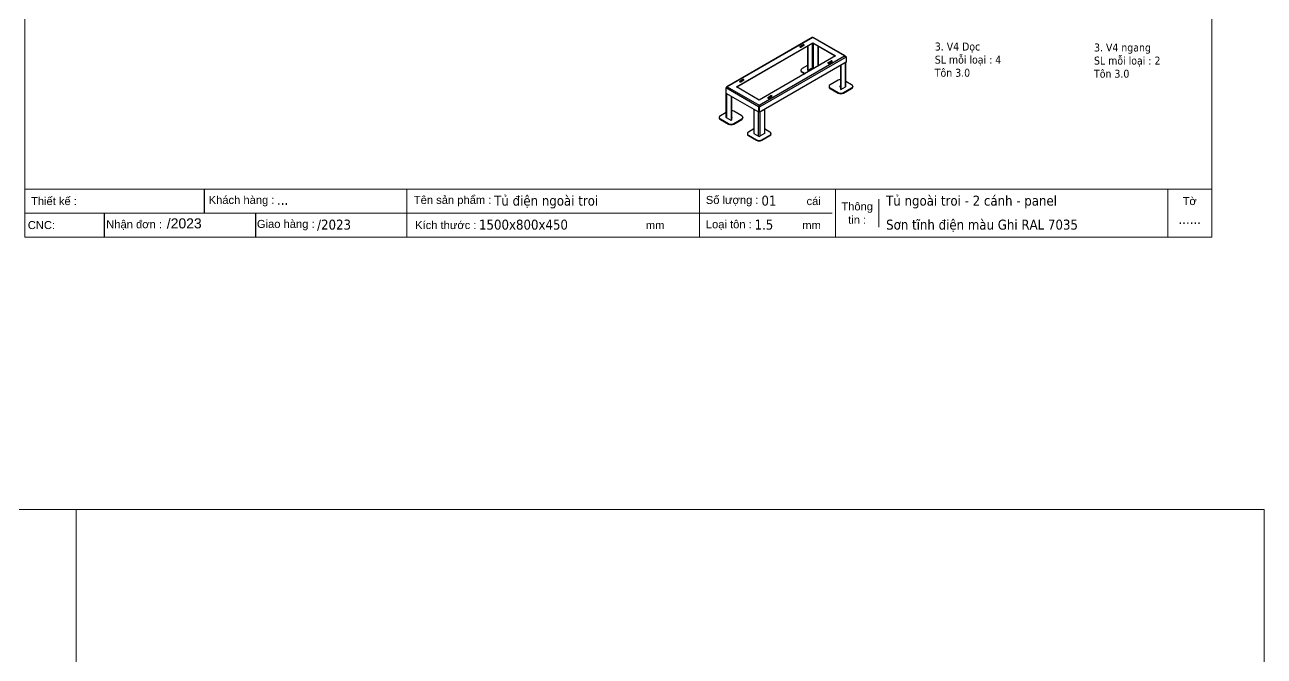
# Model space of a CAD drawing. Header units: inches. Extents: x 21 to 136330, y 8 to 58290.
# Drawn here: x 14211 to 20756, y 23563 to 26894 of the extents above; entities that cross this region are included whole.
import ezdxf
from ezdxf.enums import TextEntityAlignment as Align

# ---------------------------------------------------------------- set-up
doc = ezdxf.new("R2010")
doc.units = ezdxf.units.IN
doc.header["$MEASUREMENT"] = 0
doc.layers.add('0 KHUNG KT01', color=7, linetype='Continuous')
doc.layers.add('@.0.DM. NÉT CHÍNH', color=7, linetype='Continuous')
doc.layers.add('0 TĂNG CỨNG', color=7, linetype='Continuous', lineweight=15)
doc.styles.add('ARIAL', font='arial.ttf')
doc.styles.add('Note Text (ISO)', font='tahoma.ttf')
doc.styles.add('Tahoma (Input Text)', font='tahoma.ttf')

# ---------------------------------------------------------------- blocks, each defined once
blk = doc.blocks.new('afg')
at = {"layer": '@.0.DM. NÉT CHÍNH'}
for p, q in [((279.8, 518.8), (-171.3, 258.3)), ((282.8, 518.5), (-168.3, 258)), ((-120.2, 258), (282.8, 490.7)), ((282.8, 488.3), (-118.1, 256.8)), ((216, 472.1), (230.2, 480.3)), ((230.2, 477.9), (216, 469.7)), ((216, 472.1), (216, 469.7)), ((236.5, 476.6), (222.4, 468.5)), ((230.2, 480.3), (230.2, 477.9)), ((254.6, 471.9), (254.6, 346.2)), ((256.7, 473.2), (256.7, 345)), ((280.7, 358.9), (280.7, 487)), ((451.1, 421.3), (282.8, 518.5)), ((282.8, 490.7), (403.1, 421.3)), ((282.8, 490.7), (282.8, 488.3)), ((400.9, 420.1), (282.8, 488.3)), ((285, 487), (285, 358.9)), ((454.1, 421.6), (285.8, 518.8)), ((309, 473.2), (309, 367)), ((311.1, 471.9), (311.1, 368.2)), ((0, 160.8), (451.1, 421.3)), ((403.1, 421.3), (0, 188.6)), ((455.4, 414), (4.2, 153.5)), ((364.5, 386.4), (378.7, 394.6)), ((378.7, 394.6), (378.7, 392.1)), ((454.8, 421), (452.9, 419.9)), ((455.4, 418.9), (454.1, 418.1)), ((455.2, 416.5), (454.8, 416.7)), ((455, 416.2), (457.5, 417.6)), ((455.2, 416.5), (457.4, 417.7)), ((455.2, 416.5), (455.2, 416.3)), ((455.4, 418.9), (457.4, 417.7)), ((459.6, 416.4), (455.4, 414)), ((457.4, 417.6), (457.4, 417.7)), ((457.5, 417.6), (459.6, 416.4)), ((459.6, 416.4), (459.6, 388.7)), ((459.6, 388.7), (0, 123.3)), ((220.4, 346.2), (220.4, 343.7)), ((254.6, 370.7), (226.3, 354.4)), ((226.3, 335.6), (226.3, 338)), ((226.3, 338), (242.5, 328.6)), ((226.3, 335.6), (240.4, 327.4)), ((256.7, 345), (254.6, 346.2)), ((280.7, 358.9), (256.7, 345)), ((289.9, 356), (285, 358.9)), ((313.2, 369.5), (311.1, 370.7)), ((378.7, 392.1), (364.5, 384)), ((364.5, 386.4), (364.5, 384)), ((385, 390.9), (370.9, 382.7)), ((429.2, 371.1), (429.2, 245.4)), ((455.4, 386.2), (431.3, 372.3)), ((431.3, 372.3), (431.3, 244.1)), ((455.4, 258), (455.4, 386.2)), ((457.1, 260.5), (457.1, 387.2)), ((-102.2, 288.4), (-88, 296.6)), ((-88, 294.1), (-102.2, 286)), ((-102.2, 288.4), (-102.2, 286)), ((-81.7, 292.9), (-95.8, 284.8)), ((-88, 296.6), (-88, 294.1)), ((417.2, 293.1), (374.8, 268.6)), ((487.9, 268.6), (457.1, 286.4)), ((-176.8, 253.1), (-172.5, 255.6)), ((-176.8, 253.1), (-176.8, 225.4)), ((-174.7, 251.9), (-176.8, 253.1)), ((-176.8, 225.4), (-174.7, 224.1)), ((-172, 253.4), (-174.7, 251.9)), ((-174.7, 224.1), (-174.7, 251.9)), ((-174.7, 224.1), (-174.5, 224.2)), ((-172.4, 253), (-174.5, 251.8)), ((-172.5, 250.7), (-174.5, 251.8)), ((-174.5, 224), (-174.5, 251.8)), ((-2.3, 124.6), (-174.5, 224)), ((-174.3, 97.2), (-174.3, 223.9)), ((-172.5, 255.6), (-171.3, 254.8)), ((-4.2, 153.5), (-172.5, 250.7)), ((-172.5, 222.9), (-172.5, 94.7)), ((-172.5, 222.9), (-148.5, 209)), ((-172.4, 253), (-172.2, 252.9)), ((-170, 256.6), (-172, 257.7)), ((-168.3, 258), (0, 160.8)), ((-148.5, 209), (-148.5, 80.8)), ((-146.4, 207.8), (-146.4, 82.1)), ((0, 188.6), (-120.2, 258)), ((46.3, 202.7), (60.5, 210.9)), ((60.5, 208.4), (46.3, 200.2)), ((46.3, 202.7), (46.3, 200.2)), ((66.8, 207.2), (52.7, 199)), ((60.5, 210.9), (60.5, 208.4)), ((368.9, 260.5), (368.9, 258)), ((374.8, 249.8), (374.8, 252.3)), ((374.8, 252.3), (417.2, 227.8)), ((374.8, 249.8), (417.2, 225.4)), ((417.2, 227.8), (417.2, 225.4)), ((431.3, 244.1), (429.2, 245.4)), ((431.3, 244.1), (455.4, 258)), ((445.5, 227.8), (487.9, 252.3)), ((445.5, 225.4), (487.9, 249.8)), ((445.5, 225.4), (445.5, 227.8)), ((487.9, 252.3), (487.9, 249.8)), ((493.8, 260.5), (493.8, 258)), ((-4.2, 125.7), (-28.3, 139.6)), ((-28.3, 139.6), (-28.3, 11.4)), ((-4.2, 153.5), (-2.1, 154.7)), ((-2.3, 152.4), (-4.2, 153.5)), ((0, 158.4), (-3.7, 156.3)), ((-0.1, 153.6), (-2.3, 152.4)), ((-2.3, 152.4), (-2.3, 124.6)), ((-2.1, 152.3), (2.1, 154.7)), ((-2.1, 154.7), (-0.1, 153.6)), ((-2.1, 152.3), (0, 151.1)), ((-2.1, 124.5), (-2.1, 152.3)), ((-0.1, 153.4), (-0.1, 153.6)), ((0, 158.4), (0, 160.8)), ((3.7, 156.3), (0, 158.4)), ((4.2, 153.5), (0, 151.1)), ((0, 151.1), (0, 123.3)), ((4.2, 153.5), (2.1, 154.7)), ((4.2, 125.7), (28.3, 139.6)), ((28.3, 139.6), (28.3, 11.4)), ((-210.9, 97.2), (-210.9, 94.7)), ((-174.3, 123.1), (-205.1, 105.3)), ((-205.1, 86.5), (-205.1, 89)), ((-205.1, 89), (-162.6, 64.5)), ((-205.1, 86.5), (-162.6, 62.1)), ((-148.5, 80.8), (-172.5, 94.7)), ((-146.4, 82.1), (-148.5, 80.8)), ((-91.9, 105.3), (-134.4, 129.8)), ((-134.4, 64.5), (-91.9, 89)), ((-134.4, 62.1), (-91.9, 86.5)), ((-91.9, 89), (-91.9, 86.5)), ((-86.1, 97.2), (-86.1, 94.7)), ((-4.2, -2.4), (-4.2, 125.7)), ((-2.3, 124.6), (-2.1, 124.7)), ((0, 123.3), (-2.1, 124.5)), ((4.2, 125.7), (4.2, -2.4)), ((-162.6, 64.5), (-162.6, 62.1)), ((-134.4, 62.1), (-134.4, 64.5)), ((-62.4, 11.4), (-62.4, 9)), ((-28.3, 35.9), (-56.6, 19.6)), ((-56.6, 0.8), (-56.6, 3.3)), ((-56.6, 3.3), (-14.1, -21.2)), ((-56.6, 0.8), (-14.1, -23.7)), ((-28.3, 11.4), (-4.2, -2.4)), ((28.3, 11.4), (4.2, -2.4)), ((14.1, -21.2), (56.6, 3.3)), ((14.1, -23.7), (56.6, 0.8)), ((56.6, 19.6), (28.3, 35.9)), ((56.6, 3.3), (56.6, 0.8)), ((62.4, 11.4), (62.4, 9)), ((-14.1, -21.2), (-14.1, -23.7)), ((14.1, -23.7), (14.1, -21.2))]:
    blk.add_line(p, q, dxfattribs=at)
for centre, major_axis, start_param, end_param in [((219.2, 470.3), (-4.5, 0), 5.497787, 8.63938), ((219.2, 467.9), (-4.5, 0), 5.497787, 5.792303), ((233.3, 478.5), (4.5, 0), 5.497787, 8.63938), ((233.3, 476), (-4.5, 0), 3.632475, 5.497787), ((282.8, 513.6), (-3, 5.2), 5.497787, 6.283185), ((282.8, 485.8), (-3, 0), 3.926991, 5.497787), ((282.8, 513.6), (3, 5.2), 0, 0.785398), ((381.8, 392.7), (4.5, 0), 5.497787, 8.63938), ((381.8, 390.3), (-4.5, 0), 3.632475, 5.497787), ((451.1, 416.4), (3, 5.2), 6.021386, 7.068583), ((451.1, 416.4), (3, -5.2), 1.308997, 2.356194), ((451.1, 416.4), (3, 5.2), 5.497787, 6.021386), ((451.1, 416.4), (3, -5.2), 0.785398, 1.308997), ((240.4, 346.2), (-20, 0), 5.497787, 7.068583), ((240.4, 343.7), (-20, 0), 0, 0.785398), ((282.8, 357.6), (-3, 0), 3.926991, 5.497787), ((367.7, 384.6), (-4.5, 0), 5.497787, 8.63938), ((367.7, 382.1), (-4.5, 0), 5.497787, 5.792303), ((-99, 286.6), (-4.5, 0), 5.497787, 8.63938), ((-99, 284.1), (-4.5, 0), 5.497787, 5.792303), ((-84.9, 294.8), (4.5, 0), 5.497787, 8.63938), ((-84.9, 292.3), (-4.5, 0), 3.632475, 5.497787), ((388.9, 260.5), (-20, 0), 5.497787, 7.068583), ((431.3, 285), (20, 0), 1.677062, 2.356194), ((431.3, 260.5), (-6, 0), 5.073756, 7.492615), ((473.8, 260.5), (20, 0), 5.497787, 7.068583), ((-168.3, 253.1), (-3, 5.2), 0.261799, 0.785398), ((-168.3, 253.1), (3, 5.2), 1.832596, 2.356194), ((-168.3, 253.1), (-3, 5.2), 5.497787, 6.544985), ((-168.3, 253.1), (3, 5.2), 0.785398, 1.832596), ((49.5, 200.9), (-4.5, 0), 5.497787, 8.63938), ((49.5, 198.4), (-4.5, 0), 5.497787, 5.792303), ((63.6, 209), (4.5, 0), 5.497787, 8.63938), ((63.6, 206.6), (-4.5, 0), 3.632475, 5.497787), ((388.9, 258), (-20, 0), 0, 0.785398), ((431.3, 236), (-20, 0), 0.785398, 2.356194), ((431.3, 233.5), (20, 0), 3.926991, 5.497787), ((431.3, 258), (-6, 0), 5.073756, 5.921818), ((451.1, 260.5), (6, 0), 5.497787, 6.283185), ((473.8, 258), (20, 0), 5.497787, 6.283185), ((-148.5, 121.7), (20, 0), 0.785398, 1.46453), ((0, 156), (-3, -5.2), 4.974188, 5.497787), ((0, 156), (-3, -5.2), 3.926991, 4.974188), ((0, 156), (1.5, 2.6), 0.785398, 2.356194), ((0, 156), (-3, 5.2), 4.45059, 5.497787), ((0, 156), (1.5, -2.6), 0.785398, 2.356194), ((0, 156), (-3, 5.2), 3.926991, 4.45059), ((-190.9, 97.2), (-20, 0), 5.497787, 7.068583), ((-190.9, 94.7), (-20, 0), 0, 0.785398), ((-168.3, 97.2), (-6, 0), 0, 0.785398), ((-148.5, 97.2), (6, 0), 5.073756, 7.492615), ((-148.5, 94.7), (6, 0), 0.361367, 1.209429), ((-106.1, 97.2), (20, 0), 5.497787, 7.068583), ((-106.1, 94.7), (20, 0), 5.497787, 6.283185), ((-148.5, 72.7), (-20, 0), 0.785398, 2.356194), ((-148.5, 70.2), (20, 0), 3.926991, 5.497787), ((-42.4, 11.4), (-20, 0), 5.497787, 7.068583), ((-42.4, 9), (-20, 0), 0, 0.785398), ((42.4, 11.4), (20, 0), 5.497787, 7.068583), ((42.4, 9), (20, 0), 5.497787, 6.283185), ((0, -13.1), (-20, 0), 0.785398, 2.356194), ((0, -15.5), (20, 0), 3.926991, 5.497787), ((0, 0), (-6, 0), 0.785398, 2.356194)]:
    blk.add_ellipse(centre, major_axis=major_axis, ratio=0.57735, start_param=start_param, end_param=end_param, dxfattribs=at)
blk = doc.blocks.new('KHUNG KT1')
at = {"color": 7}
for p, q in [((7128, -4752), (0, -4752)), ((2294.1, -4752), (2294.1, -5040)), ((4052.8, -4752), (4052.8, -5040)), ((4868.8, -4752), (4868.8, -5040)), ((6864, -4752), (6864, -5040)), ((5128.7, -4812), (5128.7, -4980)), ((4848, -4896), (0, -4896))]:
    blk.add_line(p, q, dxfattribs=at)
blk.add_lwpolyline([(0, 0), (7128, 0), (7128, -5040), (0, -5040)], close=True, dxfattribs=at)
at = {"layer": '0 KHUNG KT01'}
for p, q in [((1077.9, -4752), (1077.9, -4896)), ((476.3, -4896), (476.3, -5040)), ((1385.1, -4896), (1385.1, -5040))]:
    blk.add_line(p, q, dxfattribs=at)
at = {"color": 2, "char_height": 48, "style": 'ARIAL'}
for s, insert, width, attachment_point in [('  Thiết kế :', (0, -4824), 2202.321, 4), ('  Khách hàng :', (1066.9, -4824), 2202.321, 4), ('  Tên sản phẩm :', (2299.1, -4824), 2202.321, 4), ('  Số lượng :', (4052.8, -4824), 2202.321, 4), ('cái', (4695, -4824), 2202.321, 4), ('Thông\\Ptin :', (4998.8, -4896), 259.945, 5), ('Tờ', (6996, -4824), 264, 5), ('CNC:', (18.2, -4968), 2202.321, 4), ('  Nhận đơn :', (451.9, -4968), 2202.321, 4), ('  Giao hàng :', (1356.7, -4968), 2202.321, 4), ('  Kích thước :', (2307, -4968), 2202.321, 4), ('mm', (3729.5, -4968), 2202.321, 4), ('  Loại tôn :', (4052.8, -4968), 2202.321, 4), ('mm', (4669.3, -4968), 2202.321, 4)]:
    blk.add_mtext(s, dxfattribs=dict(at, insert=insert, width=width, attachment_point=attachment_point))
at = {"color": 1, "style": 'Tahoma (Input Text)', "flags": 8}
for tag, p in [('#01', (328.9, -4851.1)), ('#03', (1514.7, -4846.3)), ('#05', (2819, -4851.1)), ('#07', (4424, -4851.1)), ('#09', (5172.9, -4851.1)), ('#02', (189.8, -4995.1)), ('#04', (1755.3, -4995.1)), ('#06', (2727.8, -4995.1)), ('#08', (4382.7, -4995.1)), ('#10', (5172.9, -4995.1))]:
    blk.add_attdef(tag, p, '', height=60, dxfattribs=at)
blk.add_attdef('#11', text='', height=60, dxfattribs=at).set_placement((6996, -4961.6), align=Align.CENTER)
at = {"layer": '0 TĂNG CỨNG', "color": 1, "style": 'ARIAL'}
blk.add_attdef('#12', (852.8, -4987.6), '', height=60, dxfattribs=at)

msp = doc.modelspace()

# ---------------------------------------------------------------- block references
at = {"layer": '0 TĂNG CỨNG', "color": 1}
ref = msp.add_blockref('KHUNG KT1', (14211.181, 30205.7146), dxfattribs=dict(at, xscale=0.8792977987369557, yscale=0.8792977987369557, zscale=0.8792977987369557))
ref.add_attrib('#12', '/2023', (14961.0897, 25820.124), dxfattribs={"color": 1, "height": 52.75787, "style": 'ARIAL'})
ref.add_attrib('#03', '...', (15543.0695, 25944.3527), dxfattribs={"layer": '0', "color": 1, "height": 52.75787, "style": 'Tahoma (Input Text)'})
ref.add_attrib('#04', '/2023', (15754.615, 25813.5689), dxfattribs={"layer": '0', "color": 1, "height": 52.75787, "style": 'Tahoma (Input Text)'})
ref.add_attrib('#05', 'Tủ điện ngoài troi', (16689.9295, 25940.1878), dxfattribs={"layer": '0', "color": 1, "height": 52.757868, "style": 'Tahoma (Input Text)'})
ref.add_attrib('#06', '1500x800x450', (16609.7666, 25813.5689), dxfattribs={"layer": '0', "color": 1, "height": 52.757868, "style": 'Tahoma (Input Text)'})
ref.add_attrib('#07', '01', (18101.2075, 25940.1878), dxfattribs={"layer": '0', "color": 1, "height": 52.75787, "style": 'Tahoma (Input Text)'})
ref.add_attrib('#08', '1.5', (18064.8389, 25813.5689), dxfattribs={"layer": '0', "color": 1, "height": 52.75787, "style": 'Tahoma (Input Text)'})
ref.add_attrib('#10', 'Sơn tĩnh điện màu Ghi RAL 7035', (18759.7005, 25813.5689), dxfattribs={"layer": '0', "color": 1, "height": 52.757868, "style": 'Tahoma (Input Text)'})
ref.add_attrib('#09', 'Tủ ngoài troi - 2 cánh - panel', (18759.7005, 25940.1878), dxfattribs={"layer": '0', "color": 1, "height": 52.757868, "style": 'Tahoma (Input Text)'})
ref.add_attrib('#11', '......', dxfattribs={"layer": '0', "color": 1, "height": 52.75787, "style": 'Tahoma (Input Text)'}).set_placement((20362.7341, 25842.9601), align=Align.CENTER)
ref = msp.add_blockref('KHUNG KT1', (8207.9315, 24337.5899), dxfattribs=dict(at, xscale=0.8802084669719292, yscale=0.8802084669719292, zscale=0.8802084669719292))
ref.add_attrib('#12', '11/10/2023', (8958.6169, 19947.4572), dxfattribs={"color": 1, "height": 52.81251, "style": 'ARIAL'})
ref.add_attrib('#01', 'Thiện', (8497.4571, 20067.6453), dxfattribs={"layer": '0', "color": 1, "height": 52.81251, "style": 'Tahoma (Input Text)'})
ref.add_attrib('#03', 'HUNG - THIEN', (9541.1994, 20071.8146), dxfattribs={"layer": '0', "color": 1, "height": 52.812508, "style": 'Tahoma (Input Text)'})
ref.add_attrib('#04', '18/10/2023', (9752.964, 19940.8953), dxfattribs={"layer": '0', "color": 1, "height": 52.81251, "style": 'Tahoma (Input Text)'})
ref.add_attrib('#05', 'Tủ TĐ-DK', (10689.2472, 20067.6453), dxfattribs={"layer": '0', "color": 1, "height": 52.81251, "style": 'Tahoma (Input Text)'})
ref.add_attrib('#06', '700X500X250', (10609.0013, 19940.8953), dxfattribs={"layer": '0', "color": 1, "height": 52.812508, "style": 'Tahoma (Input Text)'})
ref.add_attrib('#07', '01', (12101.9868, 20067.6453), dxfattribs={"layer": '0', "color": 1, "height": 52.81251, "style": 'Tahoma (Input Text)'})
ref.add_attrib('#08', '1.0', (12065.5805, 19940.8953), dxfattribs={"layer": '0', "color": 1, "height": 52.81251, "style": 'Tahoma (Input Text)'})
ref.add_attrib('#10', 'Sơn tĩnh điện RL7032', (12761.1619, 19940.8953), dxfattribs={"layer": '0', "color": 1, "height": 52.812508, "style": 'Tahoma (Input Text)'})
ref.add_attrib('#09', 'Tủ điện ngoài tr?i , 2 lớp cánh', (12761.1619, 20067.6453), dxfattribs={"layer": '0', "color": 1, "height": 52.812508, "style": 'Tahoma (Input Text)'})
ref.add_attrib('#11', '......', dxfattribs={"layer": '0', "color": 1, "height": 52.81251, "style": 'Tahoma (Input Text)'}).set_placement((14365.8556, 19970.317), align=Align.CENTER)
ref.add_attrib('#02', 'Thiện', (8374.9829, 19940.8953), dxfattribs={"layer": '0', "color": 1, "height": 52.81251, "style": 'Tahoma (Input Text)'})
ref = msp.add_blockref('KHUNG KT1', (14482.0575, 24337.5899), dxfattribs=dict(at, xscale=0.8802084669719292, yscale=0.8802084669719292, zscale=0.8802084669719292))
ref.add_attrib('#12', '11/10/2023', (15232.7429, 19947.4572), dxfattribs={"color": 1, "height": 52.81251, "style": 'ARIAL'})
ref.add_attrib('#01', 'Thiện', (14771.583, 20067.6453), dxfattribs={"layer": '0', "color": 1, "height": 52.81251, "style": 'Tahoma (Input Text)'})
ref.add_attrib('#03', 'HUNG - THIEN', (15815.3254, 20071.8146), dxfattribs={"layer": '0', "color": 1, "height": 52.812508, "style": 'Tahoma (Input Text)'})
ref.add_attrib('#04', '18/10/2023', (16027.09, 19940.8953), dxfattribs={"layer": '0', "color": 1, "height": 52.81251, "style": 'Tahoma (Input Text)'})
ref.add_attrib('#05', 'Tủ TĐ-DK', (16963.3731, 20067.6453), dxfattribs={"layer": '0', "color": 1, "height": 52.81251, "style": 'Tahoma (Input Text)'})
ref.add_attrib('#06', '700X500X250', (16883.1273, 19940.8953), dxfattribs={"layer": '0', "color": 1, "height": 52.812508, "style": 'Tahoma (Input Text)'})
ref.add_attrib('#07', '01', (18376.1128, 20067.6453), dxfattribs={"layer": '0', "color": 1, "height": 52.81251, "style": 'Tahoma (Input Text)'})
ref.add_attrib('#08', '1.0', (18339.7065, 19940.8953), dxfattribs={"layer": '0', "color": 1, "height": 52.81251, "style": 'Tahoma (Input Text)'})
ref.add_attrib('#10', 'Sơn tĩnh điện RL7032', (19035.2878, 19940.8953), dxfattribs={"layer": '0', "color": 1, "height": 52.812508, "style": 'Tahoma (Input Text)'})
ref.add_attrib('#09', 'Tủ điện ngoài tr?i , 2 lớp cánh', (19035.2878, 20067.6453), dxfattribs={"layer": '0', "color": 1, "height": 52.812508, "style": 'Tahoma (Input Text)'})
ref.add_attrib('#11', '......', dxfattribs={"layer": '0', "color": 1, "height": 52.81251, "style": 'Tahoma (Input Text)'}).set_placement((20639.9816, 19970.317), align=Align.CENTER)
ref.add_attrib('#02', 'Thiện', (14649.1089, 19940.8953), dxfattribs={"layer": '0', "color": 1, "height": 52.81251, "style": 'Tahoma (Input Text)'})
at = {"layer": '@.0.DM. NÉT CHÍNH'}
msp.add_blockref('afg', (18089.2678, 26308.7989), dxfattribs=at)

# ---------------------------------------------------------------- texts
at = {"layer": '@.0.DM. NÉT CHÍNH', "color": 2, "char_height": 41.999999, "width": 551.411705, "attachment_point": 1, "line_spacing_factor": 0.987884, "style": 'Note Text (ISO)'}
for s, insert in [('3. V4 Dọc \\PSL mỗi loại : 4\\PTôn 3.0', (19016.7012, 26800.7899)), ('3. V4 ngang\\PSL mỗi loại : 2\\PTôn 3.0', (19857.5032, 26795.7733))]:
    msp.add_mtext(s, dxfattribs=dict(at, insert=insert))

doc.saveas('drawing.dxf')
